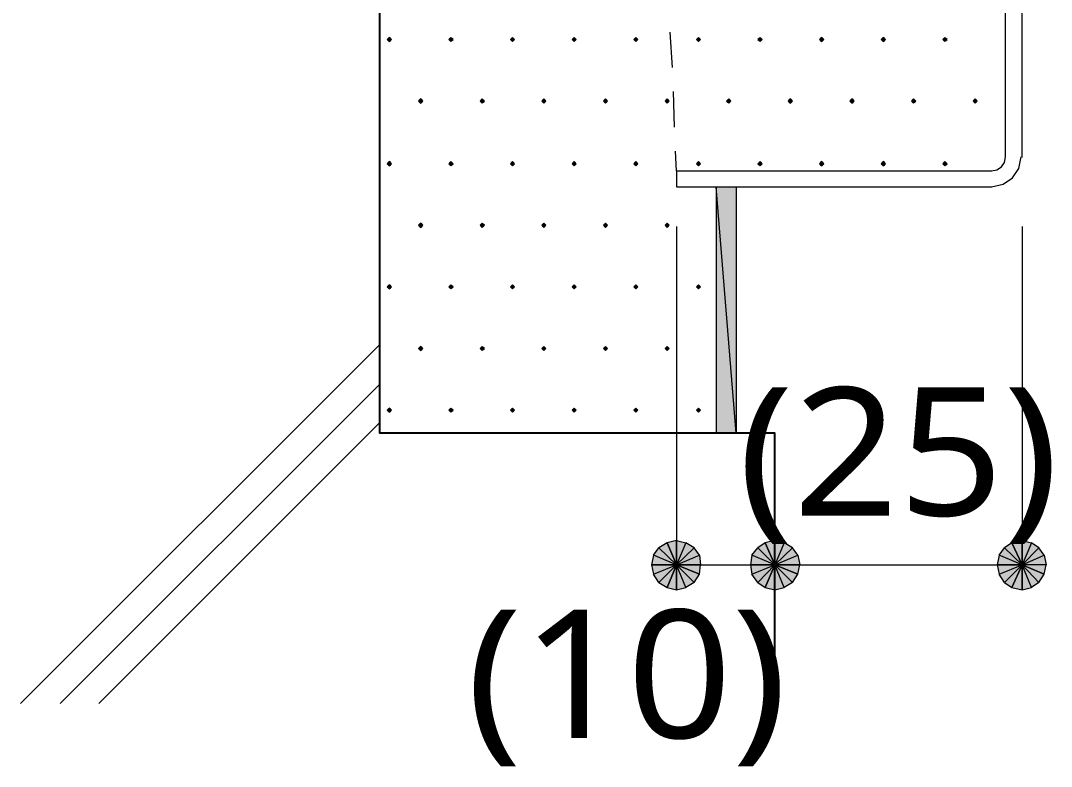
# Model space of a CAD drawing. Header units: millimetres. Extents: x 0 to 420, y 0 to 297.
# Drawn here: x 31.33 to 52.22, y 199.01 to 214.12 of the extents above; entities that cross this region are included whole.
import ezdxf
from ezdxf.enums import TextEntityAlignment as Align

# ---------------------------------------------------------------- set-up
doc = ezdxf.new("R2010")
doc.units = ezdxf.units.MM
doc.styles.add('kst32b', font='NotoSansJP-Variable.ttf')

msp = doc.modelspace()

# ---------------------------------------------------------------- hatches: boundary and pattern name
for points in [[(38.798, 213.783), (38.777, 213.762), (38.756, 213.741), (38.777, 213.72), (38.798, 213.699), (38.82, 213.72), (38.841, 213.741), (38.82, 213.762), (38.798, 213.783)], [(40.047, 213.783), (40.026, 213.762), (40.005, 213.741), (40.026, 213.72), (40.047, 213.699), (40.069, 213.72), (40.09, 213.741), (40.069, 213.762), (40.047, 213.783)], [(41.296, 213.783), (41.275, 213.762), (41.254, 213.741), (41.275, 213.72), (41.296, 213.699), (41.317, 213.72), (41.339, 213.741), (41.317, 213.762), (41.296, 213.783)], [(42.545, 213.783), (42.524, 213.762), (42.503, 213.741), (42.524, 213.72), (42.545, 213.699), (42.566, 213.72), (42.587, 213.741), (42.566, 213.762), (42.545, 213.783)], [(43.794, 213.783), (43.773, 213.762), (43.752, 213.741), (43.773, 213.72), (43.794, 213.699), (43.815, 213.72), (43.836, 213.741), (43.815, 213.762), (43.794, 213.783)], [(45.064, 213.783), (45.043, 213.762), (45.021, 213.741), (45.043, 213.72), (45.064, 213.699), (45.085, 213.72), (45.106, 213.741), (45.085, 213.762), (45.064, 213.783)], [(46.313, 213.783), (46.291, 213.762), (46.27, 213.741), (46.291, 213.72), (46.313, 213.699), (46.334, 213.72), (46.355, 213.741), (46.334, 213.762), (46.313, 213.783)], [(47.562, 213.783), (47.54, 213.762), (47.519, 213.741), (47.54, 213.72), (47.562, 213.699), (47.583, 213.72), (47.604, 213.741), (47.583, 213.762), (47.562, 213.783)], [(48.81, 213.783), (48.789, 213.762), (48.768, 213.741), (48.789, 213.72), (48.81, 213.699), (48.832, 213.72), (48.853, 213.741), (48.832, 213.762), (48.81, 213.783)], [(50.059, 213.783), (50.038, 213.762), (50.017, 213.741), (50.038, 213.72), (50.059, 213.699), (50.08, 213.72), (50.102, 213.741), (50.08, 213.762), (50.059, 213.783)], [(39.434, 212.534), (39.412, 212.513), (39.391, 212.492), (39.412, 212.471), (39.434, 212.45), (39.455, 212.471), (39.476, 212.492), (39.455, 212.513), (39.434, 212.534)], [(40.682, 212.534), (40.661, 212.513), (40.64, 212.492), (40.661, 212.471), (40.682, 212.45), (40.704, 212.471), (40.725, 212.492), (40.704, 212.513), (40.682, 212.534)], [(41.931, 212.534), (41.91, 212.513), (41.889, 212.492), (41.91, 212.471), (41.931, 212.45), (41.952, 212.471), (41.973, 212.492), (41.952, 212.513), (41.931, 212.534)], [(43.18, 212.534), (43.159, 212.513), (43.138, 212.492), (43.159, 212.471), (43.18, 212.45), (43.201, 212.471), (43.222, 212.492), (43.201, 212.513), (43.18, 212.534)], [(44.429, 212.534), (44.408, 212.513), (44.387, 212.492), (44.408, 212.471), (44.429, 212.45), (44.45, 212.471), (44.471, 212.492), (44.45, 212.513), (44.429, 212.534)], [(45.678, 212.534), (45.657, 212.513), (45.635, 212.492), (45.657, 212.471), (45.678, 212.45), (45.699, 212.471), (45.72, 212.492), (45.699, 212.513), (45.678, 212.534)], [(46.927, 212.534), (46.905, 212.513), (46.884, 212.492), (46.905, 212.471), (46.927, 212.45), (46.948, 212.471), (46.969, 212.492), (46.948, 212.513), (46.927, 212.534)], [(48.175, 212.534), (48.154, 212.513), (48.133, 212.492), (48.154, 212.471), (48.175, 212.45), (48.196, 212.471), (48.218, 212.492), (48.196, 212.513), (48.175, 212.534)], [(49.424, 212.534), (49.403, 212.513), (49.382, 212.492), (49.403, 212.471), (49.424, 212.45), (49.445, 212.471), (49.466, 212.492), (49.445, 212.513), (49.424, 212.534)], [(50.673, 212.534), (50.652, 212.513), (50.631, 212.492), (50.652, 212.471), (50.673, 212.45), (50.694, 212.471), (50.715, 212.492), (50.694, 212.513), (50.673, 212.534)], [(38.798, 211.264), (38.777, 211.243), (38.756, 211.222), (38.777, 211.201), (38.798, 211.18), (38.82, 211.201), (38.841, 211.222), (38.82, 211.243), (38.798, 211.264)], [(40.047, 211.264), (40.026, 211.243), (40.005, 211.222), (40.026, 211.201), (40.047, 211.18), (40.069, 211.201), (40.09, 211.222), (40.069, 211.243), (40.047, 211.264)], [(41.296, 211.264), (41.275, 211.243), (41.254, 211.222), (41.275, 211.201), (41.296, 211.18), (41.317, 211.201), (41.339, 211.222), (41.317, 211.243), (41.296, 211.264)], [(42.545, 211.264), (42.524, 211.243), (42.503, 211.222), (42.524, 211.201), (42.545, 211.18), (42.566, 211.201), (42.587, 211.222), (42.566, 211.243), (42.545, 211.264)], [(43.794, 211.264), (43.773, 211.243), (43.752, 211.222), (43.773, 211.201), (43.794, 211.18), (43.815, 211.201), (43.836, 211.222), (43.815, 211.243), (43.794, 211.264)], [(45.064, 211.264), (45.043, 211.243), (45.021, 211.222), (45.043, 211.201), (45.064, 211.18), (45.085, 211.201), (45.106, 211.222), (45.085, 211.243), (45.064, 211.264)], [(46.313, 211.264), (46.291, 211.243), (46.27, 211.222), (46.291, 211.201), (46.313, 211.18), (46.334, 211.201), (46.355, 211.222), (46.334, 211.243), (46.313, 211.264)], [(47.562, 211.264), (47.54, 211.243), (47.519, 211.222), (47.54, 211.201), (47.562, 211.18), (47.583, 211.201), (47.604, 211.222), (47.583, 211.243), (47.562, 211.264)], [(48.81, 211.264), (48.789, 211.243), (48.768, 211.222), (48.789, 211.201), (48.81, 211.18), (48.832, 211.201), (48.853, 211.222), (48.832, 211.243), (48.81, 211.264)], [(50.059, 211.264), (50.038, 211.243), (50.017, 211.222), (50.038, 211.201), (50.059, 211.18), (50.08, 211.201), (50.102, 211.222), (50.08, 211.243), (50.059, 211.264)], [(39.434, 210.016), (39.412, 209.995), (39.391, 209.973), (39.412, 209.952), (39.434, 209.931), (39.455, 209.952), (39.476, 209.973), (39.455, 209.995), (39.434, 210.016)], [(40.682, 210.016), (40.661, 209.995), (40.64, 209.973), (40.661, 209.952), (40.682, 209.931), (40.704, 209.952), (40.725, 209.973), (40.704, 209.995), (40.682, 210.016)], [(41.931, 210.016), (41.91, 209.995), (41.889, 209.973), (41.91, 209.952), (41.931, 209.931), (41.952, 209.952), (41.973, 209.973), (41.952, 209.995), (41.931, 210.016)], [(43.18, 210.016), (43.159, 209.995), (43.138, 209.973), (43.159, 209.952), (43.18, 209.931), (43.201, 209.952), (43.222, 209.973), (43.201, 209.995), (43.18, 210.016)], [(44.429, 210.016), (44.408, 209.995), (44.387, 209.973), (44.408, 209.952), (44.429, 209.931), (44.45, 209.952), (44.471, 209.973), (44.45, 209.995), (44.429, 210.016)], [(38.798, 208.767), (38.777, 208.746), (38.756, 208.724), (38.777, 208.703), (38.798, 208.682), (38.82, 208.703), (38.841, 208.724), (38.82, 208.746), (38.798, 208.767)], [(40.047, 208.767), (40.026, 208.746), (40.005, 208.724), (40.026, 208.703), (40.047, 208.682), (40.069, 208.703), (40.09, 208.724), (40.069, 208.746), (40.047, 208.767)], [(41.296, 208.767), (41.275, 208.746), (41.254, 208.724), (41.275, 208.703), (41.296, 208.682), (41.317, 208.703), (41.339, 208.724), (41.317, 208.746), (41.296, 208.767)], [(42.545, 208.767), (42.524, 208.746), (42.503, 208.724), (42.524, 208.703), (42.545, 208.682), (42.566, 208.703), (42.587, 208.724), (42.566, 208.746), (42.545, 208.767)], [(43.794, 208.767), (43.773, 208.746), (43.752, 208.724), (43.773, 208.703), (43.794, 208.682), (43.815, 208.703), (43.836, 208.724), (43.815, 208.746), (43.794, 208.767)], [(45.064, 208.767), (45.043, 208.746), (45.021, 208.724), (45.043, 208.703), (45.064, 208.682), (45.085, 208.703), (45.106, 208.724), (45.085, 208.746), (45.064, 208.767)], [(39.434, 207.518), (39.412, 207.497), (39.391, 207.476), (39.412, 207.454), (39.434, 207.433), (39.455, 207.454), (39.476, 207.476), (39.455, 207.497), (39.434, 207.518)], [(40.682, 207.518), (40.661, 207.497), (40.64, 207.476), (40.661, 207.454), (40.682, 207.433), (40.704, 207.454), (40.725, 207.476), (40.704, 207.497), (40.682, 207.518)], [(41.931, 207.518), (41.91, 207.497), (41.889, 207.476), (41.91, 207.454), (41.931, 207.433), (41.952, 207.454), (41.973, 207.476), (41.952, 207.497), (41.931, 207.518)], [(43.18, 207.518), (43.159, 207.497), (43.138, 207.476), (43.159, 207.454), (43.18, 207.433), (43.201, 207.454), (43.222, 207.476), (43.201, 207.497), (43.18, 207.518)], [(44.429, 207.518), (44.408, 207.497), (44.387, 207.476), (44.408, 207.454), (44.429, 207.433), (44.45, 207.454), (44.471, 207.476), (44.45, 207.497), (44.429, 207.518)], [(38.798, 206.269), (38.777, 206.248), (38.756, 206.227), (38.777, 206.206), (38.798, 206.184), (38.82, 206.206), (38.841, 206.227), (38.82, 206.248), (38.798, 206.269)], [(40.047, 206.269), (40.026, 206.248), (40.005, 206.227), (40.026, 206.206), (40.047, 206.184), (40.069, 206.206), (40.09, 206.227), (40.069, 206.248), (40.047, 206.269)], [(41.296, 206.269), (41.275, 206.248), (41.254, 206.227), (41.275, 206.206), (41.296, 206.184), (41.317, 206.206), (41.339, 206.227), (41.317, 206.248), (41.296, 206.269)], [(42.545, 206.269), (42.524, 206.248), (42.503, 206.227), (42.524, 206.206), (42.545, 206.184), (42.566, 206.206), (42.587, 206.227), (42.566, 206.248), (42.545, 206.269)], [(43.794, 206.269), (43.773, 206.248), (43.752, 206.227), (43.773, 206.206), (43.794, 206.184), (43.815, 206.206), (43.836, 206.227), (43.815, 206.248), (43.794, 206.269)], [(45.064, 206.269), (45.043, 206.248), (45.021, 206.227), (45.043, 206.206), (45.064, 206.184), (45.085, 206.206), (45.106, 206.227), (45.085, 206.248), (45.064, 206.269)], [(44.429, 202.629), (44.619, 202.586), (44.619, 203.094), (44.429, 202.629)], [(46.419, 202.629), (46.609, 202.586), (46.609, 203.094), (46.419, 202.629)], [(51.414, 202.629), (51.625, 202.586), (51.625, 203.094), (51.414, 202.629)]]:
    msp.add_hatch(color=7).paths.add_polyline_path(points)
h = msp.add_hatch(color=7)
h.paths.add_polyline_path([(45.424, 205.761), (45.826, 205.761), (45.424, 210.756), (45.424, 205.761)])
h.paths.add_polyline_path([(45.826, 205.761), (45.424, 210.756), (45.826, 210.756), (45.826, 205.761)])
h = msp.add_hatch(color=7)
h.paths.add_polyline_path([(44.429, 203.539), (44.26, 203.433), (44.619, 203.094), (44.429, 203.539)])
h.paths.add_polyline_path([(44.26, 203.433), (44.619, 203.094), (44.154, 203.285), (44.26, 203.433)])
h.paths.add_polyline_path([(44.619, 203.094), (44.154, 203.285), (44.111, 203.094), (44.619, 203.094)])
h = msp.add_hatch(color=7)
h.paths.add_polyline_path([(44.979, 203.433), (44.81, 203.539), (44.619, 203.094), (44.979, 203.433)])
h.paths.add_polyline_path([(44.81, 203.539), (44.619, 203.094), (44.619, 203.581), (44.81, 203.539)])
h.paths.add_polyline_path([(44.619, 203.094), (44.619, 203.581), (44.429, 203.539), (44.619, 203.094)])
h = msp.add_hatch(color=7)
h.paths.add_polyline_path([(46.419, 203.539), (46.27, 203.433), (46.609, 203.094), (46.419, 203.539)])
h.paths.add_polyline_path([(46.27, 203.433), (46.609, 203.094), (46.143, 203.285), (46.27, 203.433)])
h.paths.add_polyline_path([(46.609, 203.094), (46.143, 203.285), (46.122, 203.094), (46.609, 203.094)])
h = msp.add_hatch(color=7)
h.paths.add_polyline_path([(46.969, 203.433), (46.8, 203.539), (46.609, 203.094), (46.969, 203.433)])
h.paths.add_polyline_path([(46.8, 203.539), (46.609, 203.094), (46.609, 203.581), (46.8, 203.539)])
h.paths.add_polyline_path([(46.609, 203.094), (46.609, 203.581), (46.419, 203.539), (46.609, 203.094)])
h = msp.add_hatch(color=7)
h.paths.add_polyline_path([(51.414, 203.539), (51.266, 203.433), (51.625, 203.094), (51.414, 203.539)])
h.paths.add_polyline_path([(51.266, 203.433), (51.625, 203.094), (51.16, 203.285), (51.266, 203.433)])
h.paths.add_polyline_path([(51.625, 203.094), (51.16, 203.285), (51.118, 203.094), (51.625, 203.094)])
h = msp.add_hatch(color=7)
h.paths.add_polyline_path([(51.964, 203.433), (51.816, 203.539), (51.625, 203.094), (51.964, 203.433)])
h.paths.add_polyline_path([(51.816, 203.539), (51.625, 203.094), (51.625, 203.581), (51.816, 203.539)])
h.paths.add_polyline_path([(51.625, 203.094), (51.625, 203.581), (51.414, 203.539), (51.625, 203.094)])
h = msp.add_hatch(color=7)
h.paths.add_polyline_path([(45.085, 202.904), (45.106, 203.094), (44.619, 203.094), (45.085, 202.904)])
h.paths.add_polyline_path([(45.106, 203.094), (44.619, 203.094), (45.085, 203.285), (45.106, 203.094)])
h.paths.add_polyline_path([(44.619, 203.094), (45.085, 203.285), (44.979, 203.433), (44.619, 203.094)])
h = msp.add_hatch(color=7)
h.paths.add_polyline_path([(47.075, 202.904), (47.117, 203.094), (46.609, 203.094), (47.075, 202.904)])
h.paths.add_polyline_path([(47.117, 203.094), (46.609, 203.094), (47.075, 203.285), (47.117, 203.094)])
h.paths.add_polyline_path([(46.609, 203.094), (47.075, 203.285), (46.969, 203.433), (46.609, 203.094)])
h = msp.add_hatch(color=7)
h.paths.add_polyline_path([(52.07, 202.904), (52.112, 203.094), (51.625, 203.094), (52.07, 202.904)])
h.paths.add_polyline_path([(52.112, 203.094), (51.625, 203.094), (52.07, 203.285), (52.112, 203.094)])
h.paths.add_polyline_path([(51.625, 203.094), (52.07, 203.285), (51.964, 203.433), (51.625, 203.094)])
h = msp.add_hatch(color=7)
h.paths.add_polyline_path([(44.111, 203.094), (44.154, 202.904), (44.619, 203.094), (44.111, 203.094)])
h.paths.add_polyline_path([(44.154, 202.904), (44.619, 203.094), (44.26, 202.734), (44.154, 202.904)])
h.paths.add_polyline_path([(44.619, 203.094), (44.26, 202.734), (44.429, 202.629), (44.619, 203.094)])
h = msp.add_hatch(color=7)
h.paths.add_polyline_path([(44.619, 202.586), (44.81, 202.629), (44.619, 203.094), (44.619, 202.586)])
h.paths.add_polyline_path([(44.81, 202.629), (44.619, 203.094), (44.979, 202.734), (44.81, 202.629)])
h.paths.add_polyline_path([(44.619, 203.094), (44.979, 202.734), (45.085, 202.904), (44.619, 203.094)])
h = msp.add_hatch(color=7)
h.paths.add_polyline_path([(46.122, 203.094), (46.143, 202.904), (46.609, 203.094), (46.122, 203.094)])
h.paths.add_polyline_path([(46.143, 202.904), (46.609, 203.094), (46.27, 202.734), (46.143, 202.904)])
h.paths.add_polyline_path([(46.609, 203.094), (46.27, 202.734), (46.419, 202.629), (46.609, 203.094)])
h = msp.add_hatch(color=7)
h.paths.add_polyline_path([(46.609, 202.586), (46.8, 202.629), (46.609, 203.094), (46.609, 202.586)])
h.paths.add_polyline_path([(46.8, 202.629), (46.609, 203.094), (46.969, 202.734), (46.8, 202.629)])
h.paths.add_polyline_path([(46.609, 203.094), (46.969, 202.734), (47.075, 202.904), (46.609, 203.094)])
h = msp.add_hatch(color=7)
h.paths.add_polyline_path([(51.118, 203.094), (51.16, 202.904), (51.625, 203.094), (51.118, 203.094)])
h.paths.add_polyline_path([(51.16, 202.904), (51.625, 203.094), (51.266, 202.734), (51.16, 202.904)])
h.paths.add_polyline_path([(51.625, 203.094), (51.266, 202.734), (51.414, 202.629), (51.625, 203.094)])
h = msp.add_hatch(color=7)
h.paths.add_polyline_path([(51.625, 202.586), (51.816, 202.629), (51.625, 203.094), (51.625, 202.586)])
h.paths.add_polyline_path([(51.816, 202.629), (51.625, 203.094), (51.964, 202.734), (51.816, 202.629)])
h.paths.add_polyline_path([(51.625, 203.094), (51.964, 202.734), (52.07, 202.904), (51.625, 203.094)])

# ---------------------------------------------------------------- linework, layer by layer
at = {"lineweight": 25}
msp.add_lwpolyline([(46.609, 200.279), (46.609, 205.761), (38.608, 205.761), (38.608, 228.748)], dxfattribs=at)
at = {"lineweight": 13}
for points in [[(51.287, 211.349), (51.287, 220.959)], [(51.625, 211.349), (51.625, 220.959)], [(44.535, 213.17), (44.492, 213.889)], [(44.577, 211.963), (44.556, 212.683)], [(44.619, 211.074), (44.598, 211.476)], [(51.001, 210.756), (51.236, 210.804), (51.428, 210.933), (51.557, 211.125), (51.604, 211.36)], [(51.001, 211.074), (51.112, 211.096), (51.203, 211.158), (51.264, 211.249), (51.287, 211.36)], [(44.619, 211.074), (44.619, 210.756), (51.012, 210.756)], [(44.619, 211.074), (51.012, 211.074)], [(44.619, 209.952), (44.619, 203.094)], [(51.625, 209.952), (51.625, 203.094)], [(38.608, 207.56), (31.327, 200.279)], [(38.608, 206.756), (32.131, 200.279)], [(38.608, 205.973), (32.914, 200.279)], [(44.619, 203.094), (46.609, 203.094), (51.625, 203.094)]]:
    msp.add_lwpolyline(points, dxfattribs=at)
at = {"lineweight": 0}
for points in [[(38.798, 213.783), (38.777, 213.762), (38.756, 213.741), (38.777, 213.72), (38.798, 213.699), (38.82, 213.72), (38.841, 213.741), (38.82, 213.762)], [(40.047, 213.783), (40.026, 213.762), (40.005, 213.741), (40.026, 213.72), (40.047, 213.699), (40.069, 213.72), (40.09, 213.741), (40.069, 213.762)], [(41.296, 213.783), (41.275, 213.762), (41.254, 213.741), (41.275, 213.72), (41.296, 213.699), (41.317, 213.72), (41.339, 213.741), (41.317, 213.762)], [(42.545, 213.783), (42.524, 213.762), (42.503, 213.741), (42.524, 213.72), (42.545, 213.699), (42.566, 213.72), (42.587, 213.741), (42.566, 213.762)], [(43.794, 213.783), (43.773, 213.762), (43.752, 213.741), (43.773, 213.72), (43.794, 213.699), (43.815, 213.72), (43.836, 213.741), (43.815, 213.762)], [(45.064, 213.783), (45.043, 213.762), (45.021, 213.741), (45.043, 213.72), (45.064, 213.699), (45.085, 213.72), (45.106, 213.741), (45.085, 213.762)], [(46.313, 213.783), (46.291, 213.762), (46.27, 213.741), (46.291, 213.72), (46.313, 213.699), (46.334, 213.72), (46.355, 213.741), (46.334, 213.762)], [(47.562, 213.783), (47.54, 213.762), (47.519, 213.741), (47.54, 213.72), (47.562, 213.699), (47.583, 213.72), (47.604, 213.741), (47.583, 213.762)], [(48.81, 213.783), (48.789, 213.762), (48.768, 213.741), (48.789, 213.72), (48.81, 213.699), (48.832, 213.72), (48.853, 213.741), (48.832, 213.762)], [(50.059, 213.783), (50.038, 213.762), (50.017, 213.741), (50.038, 213.72), (50.059, 213.699), (50.08, 213.72), (50.102, 213.741), (50.08, 213.762)], [(39.434, 212.534), (39.412, 212.513), (39.391, 212.492), (39.412, 212.471), (39.434, 212.45), (39.455, 212.471), (39.476, 212.492), (39.455, 212.513)], [(40.682, 212.534), (40.661, 212.513), (40.64, 212.492), (40.661, 212.471), (40.682, 212.45), (40.704, 212.471), (40.725, 212.492), (40.704, 212.513)], [(41.931, 212.534), (41.91, 212.513), (41.889, 212.492), (41.91, 212.471), (41.931, 212.45), (41.952, 212.471), (41.973, 212.492), (41.952, 212.513)], [(43.18, 212.534), (43.159, 212.513), (43.138, 212.492), (43.159, 212.471), (43.18, 212.45), (43.201, 212.471), (43.222, 212.492), (43.201, 212.513)], [(44.429, 212.534), (44.408, 212.513), (44.387, 212.492), (44.408, 212.471), (44.429, 212.45), (44.45, 212.471), (44.471, 212.492), (44.45, 212.513)], [(45.678, 212.534), (45.657, 212.513), (45.635, 212.492), (45.657, 212.471), (45.678, 212.45), (45.699, 212.471), (45.72, 212.492), (45.699, 212.513)], [(46.927, 212.534), (46.905, 212.513), (46.884, 212.492), (46.905, 212.471), (46.927, 212.45), (46.948, 212.471), (46.969, 212.492), (46.948, 212.513)], [(48.175, 212.534), (48.154, 212.513), (48.133, 212.492), (48.154, 212.471), (48.175, 212.45), (48.196, 212.471), (48.218, 212.492), (48.196, 212.513)], [(49.424, 212.534), (49.403, 212.513), (49.382, 212.492), (49.403, 212.471), (49.424, 212.45), (49.445, 212.471), (49.466, 212.492), (49.445, 212.513)], [(50.673, 212.534), (50.652, 212.513), (50.631, 212.492), (50.652, 212.471), (50.673, 212.45), (50.694, 212.471), (50.715, 212.492), (50.694, 212.513)], [(38.798, 211.264), (38.777, 211.243), (38.756, 211.222), (38.777, 211.201), (38.798, 211.18), (38.82, 211.201), (38.841, 211.222), (38.82, 211.243)], [(40.047, 211.264), (40.026, 211.243), (40.005, 211.222), (40.026, 211.201), (40.047, 211.18), (40.069, 211.201), (40.09, 211.222), (40.069, 211.243)], [(41.296, 211.264), (41.275, 211.243), (41.254, 211.222), (41.275, 211.201), (41.296, 211.18), (41.317, 211.201), (41.339, 211.222), (41.317, 211.243)], [(42.545, 211.264), (42.524, 211.243), (42.503, 211.222), (42.524, 211.201), (42.545, 211.18), (42.566, 211.201), (42.587, 211.222), (42.566, 211.243)], [(43.794, 211.264), (43.773, 211.243), (43.752, 211.222), (43.773, 211.201), (43.794, 211.18), (43.815, 211.201), (43.836, 211.222), (43.815, 211.243)], [(45.064, 211.264), (45.043, 211.243), (45.021, 211.222), (45.043, 211.201), (45.064, 211.18), (45.085, 211.201), (45.106, 211.222), (45.085, 211.243)], [(46.313, 211.264), (46.291, 211.243), (46.27, 211.222), (46.291, 211.201), (46.313, 211.18), (46.334, 211.201), (46.355, 211.222), (46.334, 211.243)], [(47.562, 211.264), (47.54, 211.243), (47.519, 211.222), (47.54, 211.201), (47.562, 211.18), (47.583, 211.201), (47.604, 211.222), (47.583, 211.243)], [(48.81, 211.264), (48.789, 211.243), (48.768, 211.222), (48.789, 211.201), (48.81, 211.18), (48.832, 211.201), (48.853, 211.222), (48.832, 211.243)], [(50.059, 211.264), (50.038, 211.243), (50.017, 211.222), (50.038, 211.201), (50.059, 211.18), (50.08, 211.201), (50.102, 211.222), (50.08, 211.243)], [(45.424, 205.761), (45.826, 205.761), (45.424, 210.756)], [(45.826, 205.761), (45.424, 210.756), (45.826, 210.756)], [(39.434, 210.016), (39.412, 209.995), (39.391, 209.973), (39.412, 209.952), (39.434, 209.931), (39.455, 209.952), (39.476, 209.973), (39.455, 209.995)], [(40.682, 210.016), (40.661, 209.995), (40.64, 209.973), (40.661, 209.952), (40.682, 209.931), (40.704, 209.952), (40.725, 209.973), (40.704, 209.995)], [(41.931, 210.016), (41.91, 209.995), (41.889, 209.973), (41.91, 209.952), (41.931, 209.931), (41.952, 209.952), (41.973, 209.973), (41.952, 209.995)], [(43.18, 210.016), (43.159, 209.995), (43.138, 209.973), (43.159, 209.952), (43.18, 209.931), (43.201, 209.952), (43.222, 209.973), (43.201, 209.995)], [(44.429, 210.016), (44.408, 209.995), (44.387, 209.973), (44.408, 209.952), (44.429, 209.931), (44.45, 209.952), (44.471, 209.973), (44.45, 209.995)], [(38.798, 208.767), (38.777, 208.746), (38.756, 208.724), (38.777, 208.703), (38.798, 208.682), (38.82, 208.703), (38.841, 208.724), (38.82, 208.746)], [(40.047, 208.767), (40.026, 208.746), (40.005, 208.724), (40.026, 208.703), (40.047, 208.682), (40.069, 208.703), (40.09, 208.724), (40.069, 208.746)], [(41.296, 208.767), (41.275, 208.746), (41.254, 208.724), (41.275, 208.703), (41.296, 208.682), (41.317, 208.703), (41.339, 208.724), (41.317, 208.746)], [(42.545, 208.767), (42.524, 208.746), (42.503, 208.724), (42.524, 208.703), (42.545, 208.682), (42.566, 208.703), (42.587, 208.724), (42.566, 208.746)], [(43.794, 208.767), (43.773, 208.746), (43.752, 208.724), (43.773, 208.703), (43.794, 208.682), (43.815, 208.703), (43.836, 208.724), (43.815, 208.746)], [(45.064, 208.767), (45.043, 208.746), (45.021, 208.724), (45.043, 208.703), (45.064, 208.682), (45.085, 208.703), (45.106, 208.724), (45.085, 208.746)], [(39.434, 207.518), (39.412, 207.497), (39.391, 207.476), (39.412, 207.454), (39.434, 207.433), (39.455, 207.454), (39.476, 207.476), (39.455, 207.497)], [(40.682, 207.518), (40.661, 207.497), (40.64, 207.476), (40.661, 207.454), (40.682, 207.433), (40.704, 207.454), (40.725, 207.476), (40.704, 207.497)], [(41.931, 207.518), (41.91, 207.497), (41.889, 207.476), (41.91, 207.454), (41.931, 207.433), (41.952, 207.454), (41.973, 207.476), (41.952, 207.497)], [(43.18, 207.518), (43.159, 207.497), (43.138, 207.476), (43.159, 207.454), (43.18, 207.433), (43.201, 207.454), (43.222, 207.476), (43.201, 207.497)], [(44.429, 207.518), (44.408, 207.497), (44.387, 207.476), (44.408, 207.454), (44.429, 207.433), (44.45, 207.454), (44.471, 207.476), (44.45, 207.497)], [(38.798, 206.269), (38.777, 206.248), (38.756, 206.227), (38.777, 206.206), (38.798, 206.184), (38.82, 206.206), (38.841, 206.227), (38.82, 206.248)], [(40.047, 206.269), (40.026, 206.248), (40.005, 206.227), (40.026, 206.206), (40.047, 206.184), (40.069, 206.206), (40.09, 206.227), (40.069, 206.248)], [(41.296, 206.269), (41.275, 206.248), (41.254, 206.227), (41.275, 206.206), (41.296, 206.184), (41.317, 206.206), (41.339, 206.227), (41.317, 206.248)], [(42.545, 206.269), (42.524, 206.248), (42.503, 206.227), (42.524, 206.206), (42.545, 206.184), (42.566, 206.206), (42.587, 206.227), (42.566, 206.248)], [(43.794, 206.269), (43.773, 206.248), (43.752, 206.227), (43.773, 206.206), (43.794, 206.184), (43.815, 206.206), (43.836, 206.227), (43.815, 206.248)], [(45.064, 206.269), (45.043, 206.248), (45.021, 206.227), (45.043, 206.206), (45.064, 206.184), (45.085, 206.206), (45.106, 206.227), (45.085, 206.248)], [(44.429, 203.539), (44.26, 203.433), (44.619, 203.094)], [(44.619, 203.094), (44.619, 203.581), (44.429, 203.539)], [(44.81, 203.539), (44.619, 203.094), (44.619, 203.581)], [(44.979, 203.433), (44.81, 203.539), (44.619, 203.094)], [(46.419, 203.539), (46.27, 203.433), (46.609, 203.094)], [(46.609, 203.094), (46.609, 203.581), (46.419, 203.539)], [(46.8, 203.539), (46.609, 203.094), (46.609, 203.581)], [(46.969, 203.433), (46.8, 203.539), (46.609, 203.094)], [(51.414, 203.539), (51.266, 203.433), (51.625, 203.094)], [(51.625, 203.094), (51.625, 203.581), (51.414, 203.539)], [(51.816, 203.539), (51.625, 203.094), (51.625, 203.581)], [(51.964, 203.433), (51.816, 203.539), (51.625, 203.094)], [(44.619, 203.094), (44.154, 203.285), (44.111, 203.094)], [(44.26, 203.433), (44.619, 203.094), (44.154, 203.285)], [(44.619, 203.094), (45.085, 203.285), (44.979, 203.433)], [(45.106, 203.094), (44.619, 203.094), (45.085, 203.285)], [(46.609, 203.094), (46.143, 203.285), (46.122, 203.094)], [(46.27, 203.433), (46.609, 203.094), (46.143, 203.285)], [(46.609, 203.094), (47.075, 203.285), (46.969, 203.433)], [(47.117, 203.094), (46.609, 203.094), (47.075, 203.285)], [(51.625, 203.094), (51.16, 203.285), (51.118, 203.094)], [(51.266, 203.433), (51.625, 203.094), (51.16, 203.285)], [(51.625, 203.094), (52.07, 203.285), (51.964, 203.433)], [(52.112, 203.094), (51.625, 203.094), (52.07, 203.285)], [(44.111, 203.094), (44.154, 202.904), (44.619, 203.094)], [(44.154, 202.904), (44.619, 203.094), (44.26, 202.734)], [(44.619, 203.094), (44.26, 202.734), (44.429, 202.629)], [(44.429, 202.629), (44.619, 202.586), (44.619, 203.094)], [(44.619, 202.586), (44.81, 202.629), (44.619, 203.094)], [(44.81, 202.629), (44.619, 203.094), (44.979, 202.734)], [(44.619, 203.094), (44.979, 202.734), (45.085, 202.904)], [(45.085, 202.904), (45.106, 203.094), (44.619, 203.094)], [(46.122, 203.094), (46.143, 202.904), (46.609, 203.094)], [(46.143, 202.904), (46.609, 203.094), (46.27, 202.734)], [(46.609, 203.094), (46.27, 202.734), (46.419, 202.629)], [(46.419, 202.629), (46.609, 202.586), (46.609, 203.094)], [(46.609, 202.586), (46.8, 202.629), (46.609, 203.094)], [(46.8, 202.629), (46.609, 203.094), (46.969, 202.734)], [(46.609, 203.094), (46.969, 202.734), (47.075, 202.904)], [(47.075, 202.904), (47.117, 203.094), (46.609, 203.094)], [(51.118, 203.094), (51.16, 202.904), (51.625, 203.094)], [(51.16, 202.904), (51.625, 203.094), (51.266, 202.734)], [(51.625, 203.094), (51.266, 202.734), (51.414, 202.629)], [(51.414, 202.629), (51.625, 202.586), (51.625, 203.094)], [(51.625, 202.586), (51.816, 202.629), (51.625, 203.094)], [(51.816, 202.629), (51.625, 203.094), (51.964, 202.734)], [(51.625, 203.094), (51.964, 202.734), (52.07, 202.904)], [(52.07, 202.904), (52.112, 203.094), (51.625, 203.094)]]:
    msp.add_lwpolyline(points, close=True, dxfattribs=at)

# ---------------------------------------------------------------- texts
at = {"style": 'kst32b'}
for s, p, p2 in [('(25)', (45.868, 204.089), (52.365, 204.089)), ('(10)', (40.365, 199.58), (46.862, 199.58))]:
    msp.add_text(s, height=2.5989, dxfattribs=at).set_placement(p, p2, align=Align.FIT)

doc.saveas('drawing.dxf')
